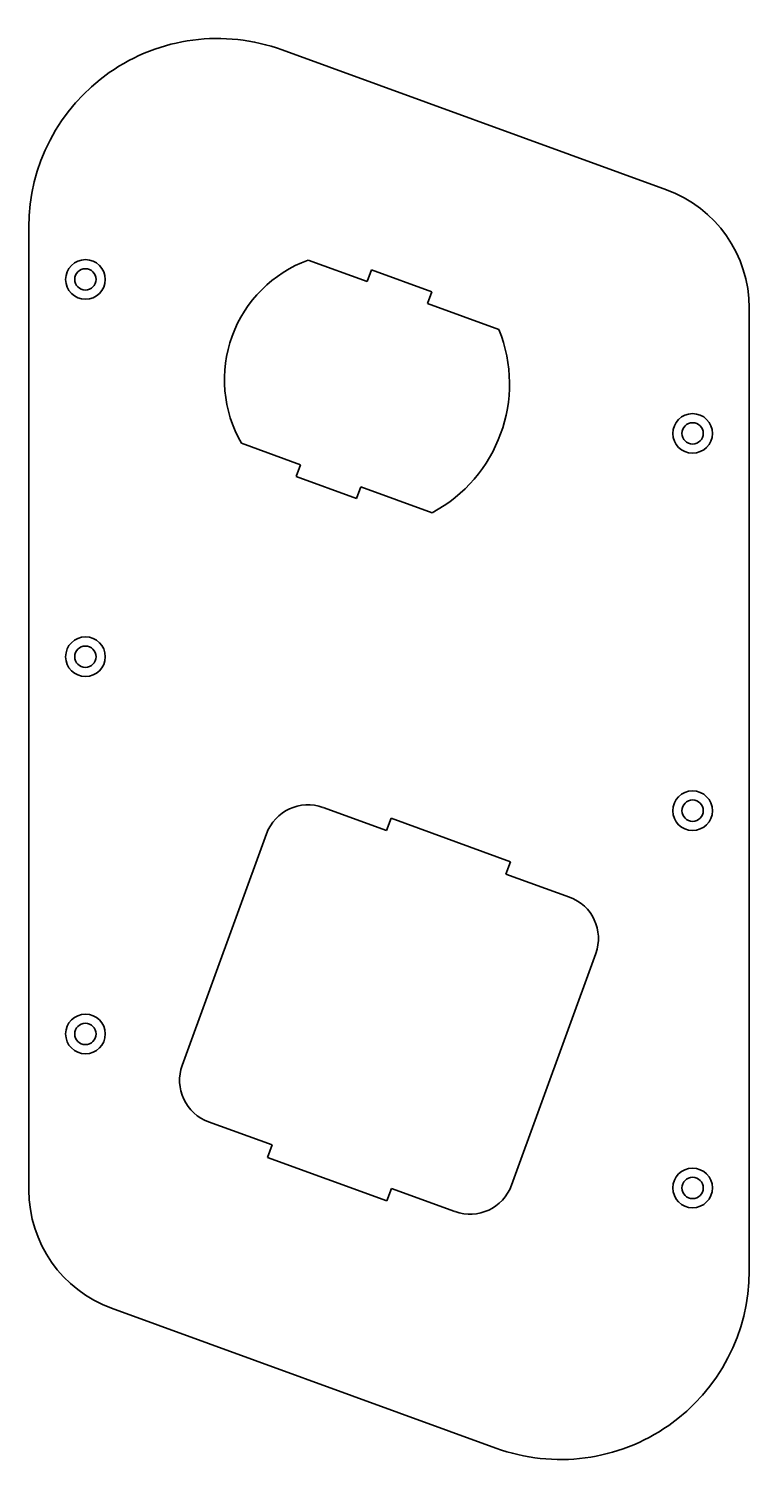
# Model space of a CAD drawing. Header units: millimetres. Extents: x 0 to 115, y -2 to 227.
import ezdxf

# ---------------------------------------------------------------- set-up
doc = ezdxf.new("R2010")
doc.units = ezdxf.units.MM
doc.layers.add('SIMUMAK Visible (ISO)', color=7, linetype='Continuous', lineweight=35)

# ---------------------------------------------------------------- blocks, each defined once
blk = doc.blocks.new('GLD-SMT-03-DOEMHD01_Sheet_2_GLD-SMT-03-DOEMHD01~2')
at = {"layer": 'SIMUMAK Visible (ISO)'}
for p, q in [((44.11, 88.95), (-17.01, 111.19)), ((-57.27, 83), (-57.27, -70.15)), ((-12.86, 77.76), (-3.46, 74.34)), ((-3.46, 74.34), (-2.78, 76.22)), ((-2.78, 76.22), (6.8, 72.73)), ((6.8, 72.73), (6.12, 70.85)), ((6.12, 70.85), (17.47, 66.72)), ((57.27, -83), (57.27, 70.15)), ((-14.07, 45.21), (-23.46, 48.63)), ((-14.75, 43.33), (-14.07, 45.21)), ((-5.17, 39.84), (-14.75, 43.33)), ((-4.48, 41.72), (-5.17, 39.84)), ((6.87, 37.58), (-4.48, 41.72)), ((-10.49, -9.3), (-0.39, -12.98)), ((-0.39, -12.98), (0.33, -11.01)), ((0.33, -11.01), (19.31, -17.92)), ((-32.87, -50.32), (-19.47, -13.49)), ((19.31, -17.92), (18.59, -19.89)), ((18.59, -19.89), (28.69, -23.57)), ((32.87, -32.54), (19.47, -69.37)), ((-18.59, -62.97), (-28.69, -59.3)), ((-19.31, -64.95), (-18.59, -62.97)), ((-0.33, -71.85), (-19.31, -64.95)), ((0.39, -69.88), (-0.33, -71.85)), ((10.49, -73.56), (0.39, -69.88)), ((-44.11, -88.95), (17.01, -111.19))]:
    blk.add_line(p, q, dxfattribs=at)
for centre, radius in [((-48.27, 74.68), 3.15), ((-48.27, 74.68), 1.7), ((48.27, 50.19), 3.15), ((48.27, 50.19), 1.7), ((-48.27, 14.68), 3.15), ((-48.27, 14.68), 1.7), ((48.27, -9.81), 3.15), ((48.27, -9.81), 1.7), ((-48.27, -45.32), 3.15), ((-48.27, -45.32), 1.7), ((48.27, -69.81), 3.15), ((48.27, -69.81), 1.7)]:
    blk.add_circle(centre, radius, dxfattribs=at)
at = {"layer": 'SIMUMAK Visible (ISO)', "extrusion": (0, 0, -1)}
for centre, radius, start, end in [((27.27, 83), 30, 0, 110), ((-37.27, 70.15), 20, 110, 180), ((5.92, 58.73), 20.25, 330.0546, 69.9454), ((4.05, 58.05), 23.2, 158.0791, 241.9209), ((37.27, -70.15), 20, 290, 360), ((-27.27, -83), 30, 180, 290)]:
    blk.add_arc(centre, radius, start, end, dxfattribs=at)
at = {"layer": 'SIMUMAK Visible (ISO)'}
for centre, start, end in [((-12.89, -15.88), 70, 160), ((26.3, -30.14), 340, 70), ((-26.3, -52.72), 160, 250), ((12.89, -66.98), 250, 340)]:
    blk.add_arc(centre, 7, start, end, dxfattribs=at)

msp = doc.modelspace()

# ---------------------------------------------------------------- block references
msp.add_blockref('GLD-SMT-03-DOEMHD01_Sheet_2_GLD-SMT-03-DOEMHD01~2', (57.27, 112.91))

doc.saveas('drawing.dxf')
